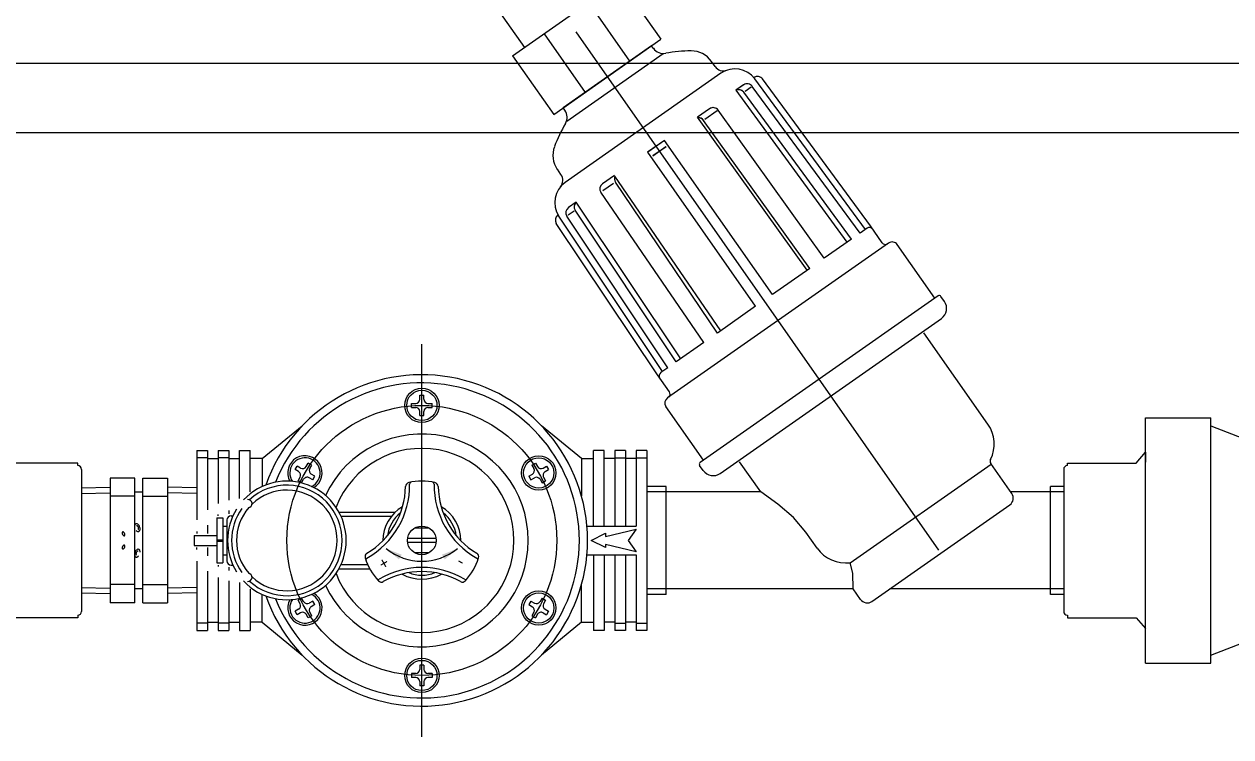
# Model space of a CAD drawing. Units: millimetres, scale not verified. Extents: x -82016 to 4150, y -1714 to 4021.
# Drawn here: x 649.6 to 1007.7, y -830.8 to -619.4 of the extents above; entities that cross this region are included whole.
import ezdxf
from ezdxf.enums import TextEntityAlignment as Align

# ---------------------------------------------------------------- set-up
doc = ezdxf.new("R2010")
doc.units = ezdxf.units.MM
doc.header["$LTSCALE"] = 2
doc.layers.add('0-D__E-0_', color=7, linetype='Continuous', lineweight=18)
doc.styles.add('ＭＳ ゴシック', font='')
doc.styles.get('ＭＳ ゴシック').set_extended_font_data('MS Gothic')

msp = doc.modelspace()

# ---------------------------------------------------------------- linework, layer by layer
at = {"layer": '0-D__E-0_'}
for p, q in [((794.566, -628.769), (826.379, -606.493)), ((826.379, -606.493), (838.562, -623.891)), ((786.559, -609.929), (798.045, -626.333)), ((817.061, -613.017), (829.244, -630.416)), ((803.884, -622.245), (816.066, -639.643)), ((921.01, -775.453), (813.36, -621.713)), ((806.748, -646.167), (838.562, -623.891)), ((835.783, -625.837), (809.537, -644.215)), ((836.303, -626.578), (835.783, -625.837)), ((836.327, -626.571), (836.311, -626.547)), ((794.566, -628.769), (806.748, -646.167)), ((839.232, -628.206), (810.623, -648.238)), ((836.307, -626.585), (836.291, -626.561)), ((1112.033, -631.06), (618.067, -631.06)), ((854.613, -631.949), (853.559, -630.444)), ((856.353, -633.997), (810.12, -666.369)), ((856.372, -633.983), (810.14, -666.355)), ((899.206, -680.294), (866.419, -635.638)), ((900.697, -679.25), (868.701, -635.672)), ((863.099, -637.422), (860.809, -639.025)), ((863.119, -637.408), (860.829, -639.012)), ((893.845, -684.048), (860.838, -639.024)), ((895.141, -683.141), (863.148, -639.61)), ((865.33, -638.082), (863.507, -639.359)), ((897.626, -681.4), (865.654, -637.855)), ((810.061, -644.962), (809.537, -644.215)), ((810.061, -644.962), (810.044, -644.939)), ((810.08, -644.949), (810.064, -644.925)), ((852.988, -644.502), (849.426, -646.996)), ((853.008, -644.488), (849.446, -646.982)), ((881.965, -692.366), (849.446, -646.982)), ((882.713, -691.843), (851.227, -647.957)), ((855.246, -645.143), (851.599, -647.697)), ((855.266, -645.129), (851.619, -647.683)), ((887.018, -688.828), (855.543, -644.935)), ((1087.152, -651.692), (642.947, -651.692)), ((839.576, -653.893), (834.605, -657.374)), ((839.595, -653.879), (834.624, -657.36)), ((871.618, -699.612), (839.595, -653.879)), ((866.647, -703.093), (834.624, -657.36)), ((840.049, -655.784), (836.131, -658.527)), ((840.068, -655.77), (836.151, -658.514)), ((808.88, -663.971), (807.826, -662.466)), ((824.774, -664.257), (821.212, -666.751)), ((856.299, -710.338), (824.913, -664.456)), ((851.246, -713.876), (820.765, -669.287)), ((824.465, -666.696), (821.358, -668.871)), ((855.324, -711.02), (825.07, -666.273)), ((813.391, -672.228), (811.101, -673.831)), ((844.419, -718.656), (813.391, -672.228)), ((807.981, -676.016), (808.01, -675.995)), ((839.058, -722.41), (808.264, -676.369)), ((840.638, -721.304), (810.654, -676.367)), ((812.78, -674.878), (811.024, -676.108)), ((843.123, -719.564), (813.139, -674.626)), ((837.567, -723.454), (807.512, -678.519)), ((899.703, -679.946), (897.626, -681.4)), ((904.187, -684.233), (900.697, -679.25)), ((895.141, -683.141), (887.018, -688.828)), ((906.117, -684.345), (840.501, -730.29)), ((919.791, -700.699), (908.652, -684.792)), ((882.713, -691.843), (871.618, -699.612)), ((920.785, -700.003), (850.198, -749.428)), ((922.674, -701.643), (921.63, -700.152)), ((866.647, -703.093), (855.324, -711.02)), ((856.164, -752.659), (921.78, -706.714)), ((935.589, -738.085), (916.585, -710.944)), ((767.624, -830.805), (767.624, -714.293)), ((851.246, -713.876), (843.123, -719.564)), ((840.638, -721.304), (838.561, -722.758)), ((841.056, -728.438), (837.567, -723.454)), ((767.018, -730.677), (767.018, -729.463)), ((767.018, -729.463), (768.231, -729.463)), ((768.231, -730.677), (768.231, -729.463)), ((764.59, -731.891), (765.804, -731.891)), ((764.59, -733.104), (764.59, -731.891)), ((764.59, -733.104), (765.804, -733.104)), ((769.445, -731.891), (770.659, -731.891)), ((851.192, -748.732), (840.054, -732.825)), ((767.018, -735.532), (767.018, -734.318)), ((767.018, -735.532), (768.231, -735.532)), ((768.231, -735.532), (768.231, -734.318)), ((982.324, -808.959), (982.324, -736.139)), ((982.324, -736.139), (1001.743, -736.139)), ((1001.743, -808.959), (1001.743, -736.139)), ((720.291, -748.275), (732.11, -738.566)), ((814.958, -748.275), (803.139, -738.566)), ((1001.743, -738.566), (1012.666, -742.814)), ((700.872, -745.848), (700.872, -766.421)), ((700.872, -745.848), (704.028, -745.848)), ((704.028, -748.021), (700.872, -748.021)), ((704.028, -745.848), (704.028, -763.436)), ((704.028, -748.275), (707.183, -748.275)), ((707.183, -745.848), (707.183, -761.549)), ((707.183, -745.848), (710.339, -745.848)), ((710.339, -748.021), (707.183, -748.021)), ((710.339, -745.848), (710.339, -760.58)), ((710.339, -748.275), (713.495, -748.275)), ((713.495, -760.069), (713.495, -745.848)), ((713.495, -745.848), (716.65, -745.848)), ((716.65, -758.144), (716.65, -745.848)), ((720.291, -748.275), (716.65, -748.275)), ((720.291, -748.275), (720.291, -756.528)), ((814.958, -748.275), (814.958, -759.295)), ((814.958, -748.275), (818.599, -748.275)), ((818.599, -768.301), (818.599, -745.848)), ((821.754, -745.848), (818.599, -745.848)), ((821.754, -768.301), (821.754, -745.848)), ((824.91, -748.275), (821.754, -748.275)), ((824.91, -745.848), (824.91, -768.301)), ((828.066, -745.848), (824.91, -745.848)), ((824.91, -748.021), (828.066, -748.021)), ((828.066, -745.848), (828.066, -768.301)), ((831.221, -748.275), (828.066, -748.275)), ((831.221, -745.848), (831.221, -768.301)), ((834.377, -745.848), (831.221, -745.848)), ((831.221, -748.021), (834.377, -748.021)), ((834.377, -745.848), (834.377, -799.25)), ((665.558, -749.61), (645.201, -749.61)), ((665.558, -750.356), (665.558, -749.61)), ((666.677, -751.474), (666.677, -793.624)), ((730.008, -751.532), (730.615, -750.481)), ((731.059, -752.139), (730.008, -751.532)), ((731.666, -751.088), (730.615, -750.481)), ((733.324, -750.643), (733.931, -749.592)), ((734.982, -750.199), (733.931, -749.592)), ((734.375, -751.25), (734.982, -750.199)), ((800.267, -750.199), (801.318, -749.592)), ((800.267, -750.199), (800.874, -751.25)), ((801.318, -749.592), (801.925, -750.643)), ((803.583, -751.088), (804.634, -750.481)), ((804.19, -752.139), (805.241, -751.532)), ((804.634, -750.481), (805.241, -751.532)), ((851.093, -751.765), (850.049, -750.273)), ((868.162, -758.167), (861.905, -749.232)), ((894.711, -779.156), (936.525, -749.875)), ((942.651, -758.624), (936.438, -749.75)), ((958.051, -751.474), (958.051, -793.624)), ((959.169, -749.61), (979.526, -749.61)), ((959.169, -750.356), (959.169, -749.61)), ((675.122, -754.04), (675.122, -791.057)), ((682.45, -754.04), (675.122, -754.04)), ((682.45, -791.057), (682.45, -754.04)), ((684.877, -754.04), (692.206, -754.04)), ((684.877, -791.057), (684.877, -754.04)), ((692.206, -754.04), (692.206, -791.057)), ((730.896, -754.848), (731.503, -753.796)), ((731.948, -755.454), (730.896, -754.848)), ((731.948, -755.454), (732.554, -754.403)), ((735.263, -754.566), (734.212, -753.959)), ((735.87, -753.515), (734.819, -752.908)), ((735.263, -754.566), (735.87, -753.515)), ((799.379, -753.515), (800.43, -752.908)), ((799.379, -753.515), (799.986, -754.566)), ((799.986, -754.566), (801.037, -753.959)), ((802.695, -754.403), (803.301, -755.454)), ((803.301, -755.454), (804.353, -754.848)), ((803.746, -753.796), (804.353, -754.848)), ((666.578, -756.991), (675.122, -756.771)), ((666.578, -758.625), (675.122, -758.406)), ((684.877, -758.209), (682.45, -758.209)), ((700.75, -756.991), (692.206, -756.771)), ((700.75, -758.625), (692.206, -758.406)), ((840.088, -756.504), (834.377, -756.504)), ((868.162, -758.167), (834.377, -758.167)), ((840.088, -788.594), (840.088, -756.504)), ((958.051, -758.167), (942.332, -758.167)), ((954.173, -788.594), (954.173, -756.504)), ((958.051, -756.504), (954.173, -756.504)), ((682.45, -759.461), (675.122, -759.461)), ((684.877, -759.461), (692.206, -759.461)), ((901.175, -790.631), (942.055, -762.004)), ((706.759, -765.874), (706.759, -779.224)), ((706.759, -765.874), (708.579, -765.874)), ((707.183, -765.267), (707.183, -764.839)), ((708.579, -765.874), (708.579, -779.224)), ((710.339, -763.678), (710.339, -764.66)), ((711.007, -765.267), (711.552, -765.267)), ((743.051, -764.175), (759.699, -764.175)), ((743.649, -765.388), (758.588, -765.388)), ((704.028, -767.99), (704.028, -770.486)), ((708.579, -768.301), (709.793, -768.301)), ((709.793, -766.481), (709.793, -778.617)), ((769.812, -768.908), (765.437, -768.908)), ((816.594, -768.301), (831.221, -768.301)), ((700.083, -771.093), (700.083, -774.005)), ((700.083, -771.093), (706.759, -771.093)), ((700.872, -769.9), (700.872, -770.486)), ((706.759, -772.367), (708.579, -772.367)), ((706.759, -772.731), (708.579, -772.731)), ((771.829, -771.942), (763.42, -771.942)), ((771.829, -773.156), (763.42, -773.156)), ((700.083, -774.005), (706.759, -774.005)), ((700.872, -775.198), (700.872, -774.612)), ((704.028, -774.612), (704.028, -777.107)), ((708.579, -776.797), (709.793, -776.797)), ((769.812, -776.19), (765.437, -776.19)), ((816.594, -776.797), (831.221, -776.797)), ((818.599, -776.797), (818.599, -799.25)), ((821.754, -776.797), (821.754, -799.25)), ((824.91, -776.797), (824.91, -799.25)), ((828.066, -776.797), (828.066, -799.25)), ((831.221, -776.797), (831.221, -799.25)), ((700.872, -778.677), (700.872, -799.25)), ((706.759, -779.224), (708.579, -779.224)), ((707.183, -779.831), (707.183, -780.259)), ((710.339, -780.438), (710.339, -781.42)), ((711.007, -779.831), (711.552, -779.831)), ((743.649, -779.71), (751.549, -779.71)), ((704.028, -781.662), (704.028, -799.25)), ((707.183, -783.549), (707.183, -799.25)), ((743.051, -780.923), (752.146, -780.923)), ((666.578, -786.473), (675.122, -786.692)), ((682.45, -785.636), (675.122, -785.636)), ((684.877, -786.889), (682.45, -786.889)), ((684.877, -785.636), (692.206, -785.636)), ((700.75, -786.473), (692.206, -786.692)), ((710.339, -784.518), (710.339, -799.25)), ((713.495, -785.029), (713.495, -799.25)), ((716.65, -786.954), (716.65, -799.25)), ((814.958, -796.822), (814.958, -785.802)), ((895.622, -786.931), (834.377, -786.931)), ((897.795, -790.035), (895.622, -786.931)), ((958.051, -786.931), (906.459, -786.931)), ((666.578, -788.107), (675.122, -788.327)), ((682.45, -791.057), (675.122, -791.057)), ((684.877, -791.057), (692.206, -791.057)), ((700.75, -788.107), (692.206, -788.327)), ((720.291, -796.822), (720.291, -788.57)), ((731.948, -789.643), (730.896, -790.25)), ((731.503, -791.301), (730.896, -790.25)), ((732.554, -790.695), (731.948, -789.643)), ((735.263, -790.532), (734.212, -791.139)), ((735.87, -791.583), (735.263, -790.532)), ((799.986, -790.532), (801.037, -791.139)), ((803.301, -789.643), (802.695, -790.695)), ((803.301, -789.643), (804.353, -790.25)), ((804.353, -790.25), (803.746, -791.301)), ((840.088, -788.594), (834.377, -788.594)), ((958.051, -788.594), (954.173, -788.594)), ((665.558, -794.742), (665.558, -795.487)), ((731.059, -792.959), (730.008, -793.566)), ((730.615, -794.617), (730.008, -793.566)), ((731.666, -794.01), (730.615, -794.617)), ((734.982, -794.899), (734.375, -793.848)), ((735.87, -791.583), (734.819, -792.19)), ((800.874, -793.848), (800.267, -794.899)), ((801.925, -794.455), (801.318, -795.506)), ((803.583, -794.01), (804.634, -794.617)), ((804.19, -792.959), (805.241, -793.566)), ((805.241, -793.566), (804.634, -794.617)), ((959.169, -794.742), (959.169, -795.487)), ((665.558, -795.487), (645.201, -795.487)), ((704.028, -797.077), (700.872, -797.077)), ((704.028, -796.822), (707.183, -796.822)), ((710.339, -797.077), (707.183, -797.077)), ((710.339, -796.822), (713.495, -796.822)), ((720.291, -796.822), (716.65, -796.822)), ((720.291, -796.822), (732.11, -806.532)), ((800.267, -794.899), (801.318, -795.506)), ((814.958, -796.822), (803.139, -806.532)), ((814.958, -796.822), (818.599, -796.822)), ((824.91, -796.822), (821.754, -796.822)), ((824.91, -797.077), (828.066, -797.077)), ((831.221, -796.822), (828.066, -796.822)), ((831.221, -797.077), (834.377, -797.077)), ((959.169, -795.487), (979.526, -795.487)), ((979.526, -795.487), (982.324, -798.685)), ((982.324, -798.685), (982.324, -795.733)), ((700.872, -799.25), (704.028, -799.25)), ((707.183, -799.25), (710.339, -799.25)), ((713.495, -799.25), (716.65, -799.25)), ((821.754, -799.25), (818.599, -799.25)), ((828.066, -799.25), (824.91, -799.25)), ((834.377, -799.25), (831.221, -799.25)), ((1001.743, -806.532), (1012.666, -802.284)), ((982.324, -808.959), (1001.743, -808.959)), ((764.59, -811.993), (764.59, -813.207)), ((765.804, -811.993), (764.59, -811.993)), ((768.231, -809.566), (767.018, -809.566)), ((767.018, -809.566), (767.018, -810.78)), ((768.231, -809.566), (768.231, -810.78)), ((770.659, -811.993), (769.445, -811.993)), ((770.659, -811.993), (770.659, -813.207)), ((765.804, -813.207), (764.59, -813.207)), ((767.018, -814.421), (767.018, -815.634)), ((768.231, -815.634), (767.018, -815.634)), ((768.231, -814.421), (768.231, -815.634)), ((770.659, -813.207), (769.445, -813.207))]:
    msp.add_line(p, q, dxfattribs=at)
for points in [[(769.445, -733.104), (770.659, -733.104), (770.659, -731.891)], [(979.526, -749.61), (982.324, -746.413), (982.324, -749.365)], [(884.9, -774.791), (881.563, -770.091), (877.866, -765.75), (873.222, -761.751), (868.162, -758.167)], [(682.811, -769.558), (682.941, -769.695), (683.078, -769.803), (683.219, -769.879), (683.36, -769.921), (683.496, -769.928), (683.624, -769.9), (683.738, -769.837), (683.836, -769.741), (683.915, -769.616), (683.973, -769.464), (684.007, -769.291), (684.016, -769.102), (684.001, -768.903), (683.962, -768.699), (683.9, -768.498), (683.816, -768.304), (683.714, -768.124), (683.597, -767.963), (683.467, -767.827), (683.33, -767.719), (683.188, -767.643), (683.047, -767.6), (682.911, -767.593), (682.784, -767.622), (682.67, -767.685), (682.572, -767.781), (682.493, -767.906), (682.435, -768.058), (682.401, -768.23), (682.391, -768.419)], [(683.411, -769.331), (683.466, -769.301), (683.514, -769.255), (683.552, -769.193), (683.58, -769.119), (683.596, -769.033), (683.6, -768.94), (683.593, -768.84), (683.573, -768.739), (683.542, -768.638), (683.501, -768.541), (683.451, -768.45), (683.394, -768.369), (683.33, -768.3), (683.263, -768.245), (683.194, -768.205), (683.125, -768.183), (683.059, -768.178), (682.997, -768.19)], [(684.016, -775.977), (684.004, -775.789), (683.968, -775.618), (683.908, -775.469), (683.827, -775.346), (683.727, -775.254), (683.612, -775.194), (683.483, -775.169), (683.347, -775.179), (683.206, -775.225), (683.064, -775.305), (682.927, -775.415), (682.799, -775.554), (682.683, -775.717), (682.582, -775.898), (682.501, -776.093), (682.441, -776.296), (682.404, -776.499), (682.391, -776.698), (682.403, -776.885), (682.44, -777.056), (682.499, -777.205), (682.58, -777.328), (682.68, -777.421), (682.796, -777.48), (682.924, -777.505), (683.061, -777.495), (683.202, -777.449), (683.343, -777.37), (683.48, -777.259), (683.608, -777.12)], [(683.411, -775.767), (683.349, -775.754), (683.282, -775.759), (683.214, -775.782), (683.145, -775.821), (683.077, -775.876), (683.014, -775.946), (682.956, -776.027), (682.906, -776.117), (682.865, -776.215), (682.835, -776.315), (682.815, -776.417), (682.807, -776.516), (682.812, -776.61), (682.828, -776.695), (682.856, -776.77), (682.894, -776.831), (682.941, -776.878), (682.997, -776.908)], [(895.622, -786.931), (895.512, -782.231), (894.711, -779.156)], [(799.986, -790.532), (799.379, -791.583), (800.43, -792.19)], [(734.982, -794.899), (733.931, -795.506), (733.324, -794.455)]]:
    msp.add_lwpolyline(points, dxfattribs=at)
for points in [[(822.119, -774.673), (817.871, -772.549), (822.119, -770.425), (822.119, -771.335), (831.221, -769.211), (828.794, -772.549), (831.221, -775.887), (822.119, -773.763)], [(678.837, -770.049), (678.79, -770.084), (678.752, -770.134), (678.725, -770.198), (678.71, -770.273), (678.707, -770.359), (678.716, -770.451), (678.737, -770.548), (678.77, -770.646), (678.813, -770.742), (678.866, -770.834), (678.925, -770.918), (678.991, -770.993), (679.06, -771.055), (679.13, -771.103), (679.2, -771.135), (679.268, -771.151), (679.33, -771.15), (679.386, -771.132), (679.434, -771.098), (679.472, -771.048), (679.499, -770.984), (679.514, -770.908), (679.517, -770.823), (679.507, -770.731), (679.486, -770.634), (679.453, -770.536), (679.41, -770.44), (679.358, -770.348), (679.298, -770.263), (679.233, -770.189), (679.164, -770.127), (679.093, -770.079), (679.023, -770.046), (678.956, -770.03), (678.893, -770.031)], [(678.837, -775.049), (678.893, -775.067), (678.956, -775.068), (679.023, -775.052), (679.093, -775.019), (679.164, -774.971), (679.233, -774.909), (679.298, -774.834), (679.358, -774.75), (679.41, -774.658), (679.453, -774.562), (679.486, -774.464), (679.507, -774.367), (679.517, -774.275), (679.514, -774.19), (679.499, -774.114), (679.472, -774.05), (679.434, -774), (679.386, -773.966), (679.33, -773.948), (679.268, -773.947), (679.2, -773.963), (679.13, -773.995), (679.06, -774.043), (678.991, -774.105), (678.925, -774.18), (678.866, -774.264), (678.813, -774.356), (678.77, -774.452), (678.737, -774.55), (678.716, -774.647), (678.707, -774.739), (678.71, -774.825), (678.725, -774.9), (678.752, -774.964), (678.79, -775.014)]]:
    msp.add_lwpolyline(points, close=True, dxfattribs=at)
for centre, radius in [((767.624, -732.498), 5.097), ((767.624, -732.498), 4.491), ((767.624, -772.549), 40.051), ((802.31, -752.523), 5.097), ((802.31, -752.523), 4.491), ((767.624, -772.549), 4.248), ((802.31, -792.575), 5.097), ((802.31, -792.575), 4.491), ((767.624, -812.6), 5.097), ((767.624, -812.6), 4.491)]:
    msp.add_circle(centre, radius, dxfattribs=at)
for centre, radius, start, end in [((839.309, -624.482), 3.641, 215, 280.45647), ((847.9, -671.03), 43.692, 90.48189, 100.45647), ((847.574, -634.634), 7.282, 35, 90.48189), ((857.088, -630.237), 3.034, 215, 289.48464), ((857.108, -630.223), 3.034, 215, 289.48464), ((860.549, -639.948), 7.282, 36.287, 125), ((864.163, -638.899), 1.821, 35, 125), ((867.234, -636.749), 1.821, 36.287, 126.69683), ((861.658, -640.654), 1.821, 35, 117.46423), ((861.677, -640.64), 1.821, 35, 117.46423), ((854.032, -645.993), 1.821, 35, 125), ((854.052, -645.979), 1.821, 35, 125), ((807.078, -647.051), 3.641, 329.54354, 35), ((849.727, -649.007), 1.821, 35, 95.10788), ((849.747, -648.994), 1.821, 35, 95.10788), ((847.9, -671.03), 43.692, 149.54354, 159.51811), ((813.772, -658.303), 7.282, 159.51811, 215), ((806.395, -665.712), 3.034, 320.16232, 35), ((826.561, -665.228), 1.821, 154.89168, 215), ((814.316, -672.321), 7.282, 125, 213.77639), ((822.256, -668.243), 1.821, 125, 215), ((814.631, -673.582), 1.821, 132.53552, 215), ((809.025, -677.507), 1.821, 125, 213.77639), ((812.145, -675.323), 1.821, 125, 215), ((900.399, -680.94), 1.214, 35, 125), ((905.181, -683.537), 1.214, 215, 295.91987), ((907.161, -685.836), 1.821, 35, 125), ((921.133, -700.5), 0.607, 35, 125), ((919.692, -703.731), 3.641, 305, 35), ((839.257, -723.753), 1.214, 125, 215), ((767.624, -772.549), 49.154, 199.54366, 160.45634), ((767.624, -772.549), 46.727, 201.69548, 158.30452), ((841.545, -731.781), 1.821, 125, 215), ((840.062, -729.134), 1.214, 314.08013, 35), ((765.804, -730.677), 1.214, 270, 0), ((765.804, -734.318), 1.214, 0, 90), ((769.445, -730.677), 1.214, 180, 270), ((769.445, -734.318), 1.214, 90, 180), ((767.624, -772.549), 31.556, 205.03744, 154.96256), ((927.238, -743.932), 10.195, 333.32472, 35), ((732.939, -752.523), 5.097, 301.27102, 208.72898), ((732.939, -752.523), 4.491, 296.11323, 213.88677), ((767.624, -772.549), 27.308, 201.14668, 158.85332), ((665.558, -751.474), 1.118, 0, 90), ((732.273, -750.036), 1.214, 240, 330), ((735.426, -751.857), 1.214, 150, 240), ((799.823, -751.857), 1.214, 300, 30), ((802.976, -750.036), 1.214, 210, 300), ((850.546, -749.925), 0.607, 125, 215), ((854.075, -749.676), 3.641, 215, 305), ((937.432, -749.054), 1.214, 153.32472, 215), ((959.169, -751.474), 1.118, 90, 180), ((727.573, -772.549), 17.598, 223.02759, 136.97241), ((730.452, -753.19), 1.214, 330, 60), ((733.605, -755.01), 1.214, 60, 150), ((763.994, -756.572), 1.214, 102.80173, 179.05232), ((767.624, -772.549), 17.598, 77.19827, 102.80173), ((764.602, -755.828), 0.607, 100.2463, 180.75387), ((770.647, -755.828), 0.607, 359.24613, 79.7537), ((771.255, -756.572), 1.214, 0.94768, 77.19827), ((801.644, -755.01), 1.214, 30, 120), ((804.797, -753.19), 1.214, 120, 210), ((727.573, -772.549), 16.385, 227.37704, 132.62296), ((727.573, -772.549), 14.928, 226.24263, 133.75737), ((739.242, -756.162), 24.756, 299.24613, 0.75387), ((739.242, -756.162), 23.542, 300.94768, 359.05232), ((796.007, -756.162), 24.756, 179.24613, 240.75387), ((796.007, -756.162), 23.542, 180.94768, 239.05232), ((940.663, -760.016), 2.427, 305.00194, 35), ((716.043, -761.626), 1.214, 275.66141, 95.66141), ((767.624, -772.549), 11.53, 119.74616, 180.25384), ((767.624, -772.549), 11.53, 359.74616, 60.25384), ((711.007, -766.481), 1.214, 90, 180), ((727.573, -772.549), 17.598, 148.05889, 211.94111), ((727.573, -772.549), 16.385, 144.49712, 215.50288), ((727.573, -772.549), 14.928, 139.33895, 220.66105), ((767.624, -772.549), 10.316, 127.85227, 172.14773), ((767.624, -772.549), 10.316, 7.85227, 52.14773), ((751.972, -777.394), 1.214, 120.94768, 197.19827), ((767.624, -761.838), 16.875, 231.18024, 308.81976), ((783.277, -777.394), 1.214, 342.80173, 59.05232), ((893.435, -768.815), 10.419, 215, 277.03307), ((711.007, -778.617), 1.214, 180, 270), ((767.624, -772.549), 17.598, 197.19827, 222.80173), ((751.633, -778.292), 0.607, 119.24613, 199.7537), ((767.624, -772.549), 17.598, 317.19827, 342.80173), ((783.616, -778.292), 0.607, 340.2463, 60.75387), ((716.043, -783.472), 1.214, 264.33859, 84.33859), ((754.655, -783.527), 0.607, 220.2463, 300.75387), ((767.624, -805.323), 24.756, 59.24613, 120.75387), ((767.624, -805.323), 23.542, 60.94768, 119.05232), ((767.624, -772.549), 11.53, 239.74616, 300.25384), ((767.624, -772.549), 10.316, 247.85227, 292.14773), ((780.594, -783.527), 0.607, 239.24613, 319.7537), ((755.603, -783.682), 1.214, 222.80173, 299.05232), ((779.646, -783.682), 1.214, 240.94768, 317.19827), ((732.939, -792.575), 5.097, 151.27102, 58.72898), ((732.939, -792.575), 4.491, 146.11323, 63.88677), ((733.605, -790.088), 1.214, 210, 300), ((801.644, -790.088), 1.214, 240, 330), ((899.783, -788.642), 2.427, 215, 305.00194), ((665.558, -793.624), 1.118, 270, 0), ((730.452, -791.908), 1.214, 300, 30), ((732.273, -795.061), 1.214, 30, 120), ((735.426, -793.241), 1.214, 120, 210), ((799.823, -793.241), 1.214, 330, 60), ((802.976, -795.061), 1.214, 60, 150), ((804.797, -791.908), 1.214, 150, 240), ((959.169, -793.624), 1.118, 180, 270), ((765.804, -810.78), 1.214, 270, 0), ((769.445, -810.78), 1.214, 180, 270), ((765.804, -814.421), 1.214, 0, 90), ((769.445, -814.421), 1.214, 90, 180)]:
    msp.add_arc(centre, radius, start, end, dxfattribs=at)
at = {"layer": '0-D__E-0_', "color": 9}
for points in [[(761.633, -776.768), (760.807, -778.16), (757.046, -774.986)], [(773.615, -776.768), (774.442, -778.16), (778.203, -774.986)]]:
    msp.add_solid(points, dxfattribs=at)

# ---------------------------------------------------------------- texts
at = {"layer": '0-D__E-0_', "style": 'ＭＳ ゴシック'}
for s, rotation, p in [('+', 210, (755.975, -776.257)), ('-', 330, (776.847, -780.461))]:
    msp.add_text(s, height=3.559, rotation=rotation, dxfattribs=at).set_placement(p, align=Align.BOTTOM_LEFT)

doc.saveas('drawing.dxf')
